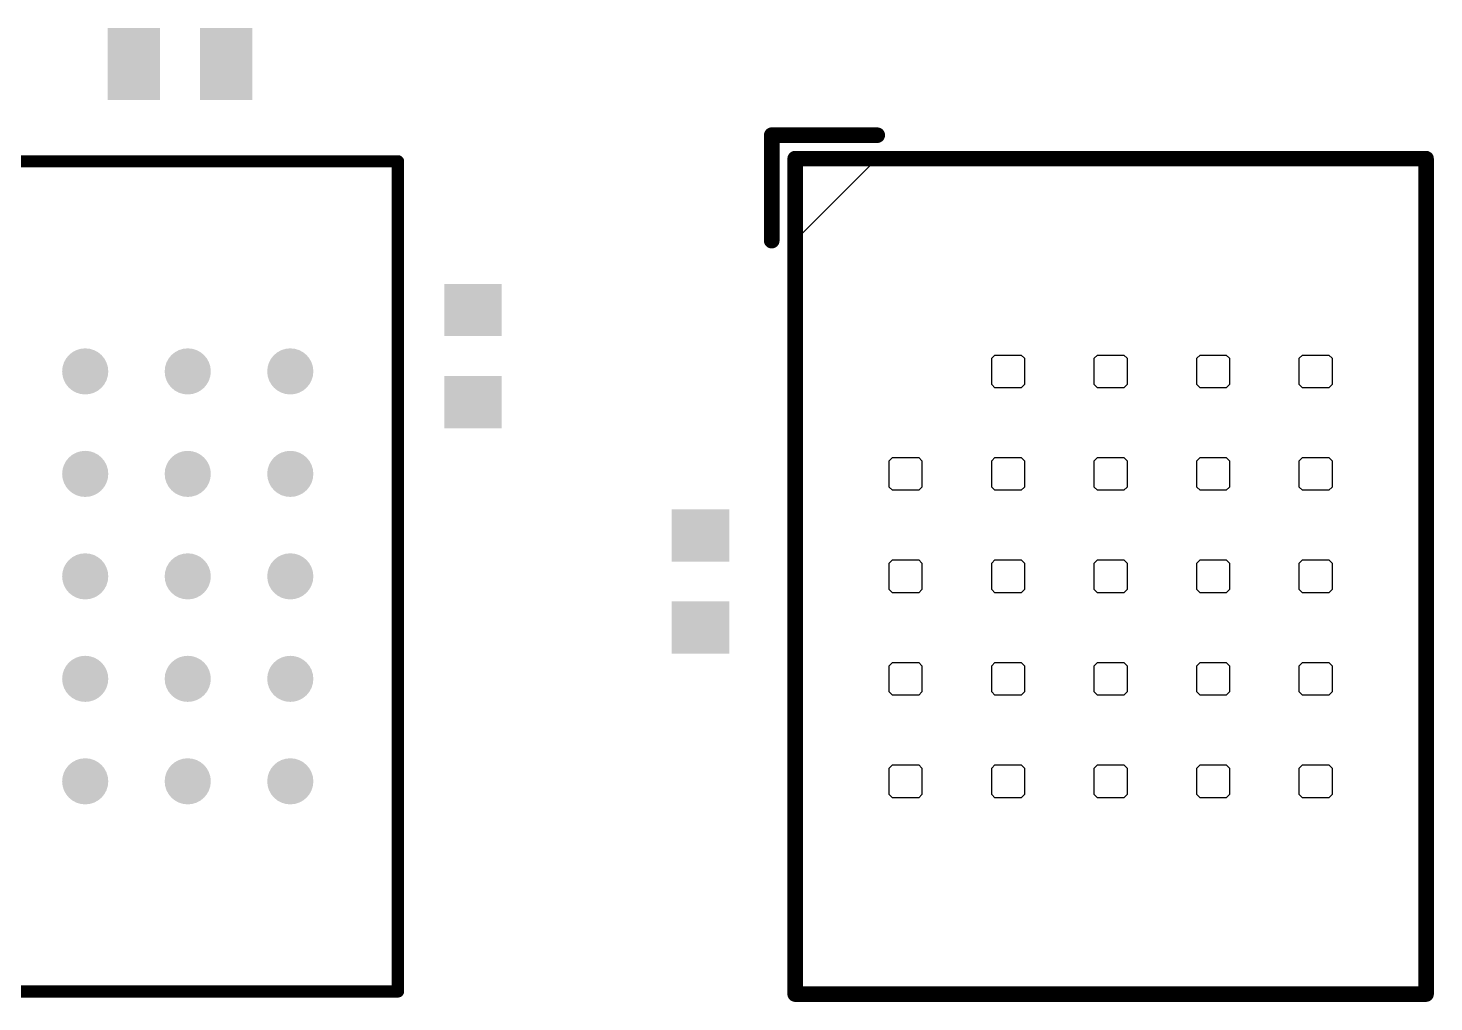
# Model space of a CAD drawing. Header units: inches. Extents: x -3.1 to 90.9, y -0.8 to 60.1.
# Drawn here: x 35.64 to 49.35, y 38.55 to 48.05 of the extents above; entities that cross this region are included whole.
import ezdxf

# ---------------------------------------------------------------- set-up
doc = ezdxf.new("R2010")
doc.units = ezdxf.units.IN
doc.layers.add('Top Overlay', color=2, linetype='Continuous')
doc.layers.add('Top Paste', color=8, linetype='Continuous')

# ---------------------------------------------------------------- blocks, each defined once
blk = doc.blocks.new('ICC_BGA24_5X5_BALL_ARRAY_6X8_P1_100')
at = {"layer": 'Top Paste'}
h = blk.add_hatch(color=8, dxfattribs=at)
edge = h.paths.add_edge_path()
edge.add_arc((-1, 2), 0.225, 0, 360)
h = blk.add_hatch(color=8, dxfattribs=at)
edge = h.paths.add_edge_path()
edge.add_arc((0, 2), 0.225, 0, 360)
h = blk.add_hatch(color=8, dxfattribs=at)
edge = h.paths.add_edge_path()
edge.add_arc((1, 2), 0.225, 0, 360)
h = blk.add_hatch(color=8, dxfattribs=at)
edge = h.paths.add_edge_path()
edge.add_arc((2, 2), 0.225, 0, 360)
h = blk.add_hatch(color=8, dxfattribs=at)
edge = h.paths.add_edge_path()
edge.add_arc((-2, 1), 0.225, 0, 360)
h = blk.add_hatch(color=8, dxfattribs=at)
edge = h.paths.add_edge_path()
edge.add_arc((-1, 1), 0.225, 0, 360)
h = blk.add_hatch(color=8, dxfattribs=at)
edge = h.paths.add_edge_path()
edge.add_arc((0, 1), 0.225, 0, 360)
h = blk.add_hatch(color=8, dxfattribs=at)
edge = h.paths.add_edge_path()
edge.add_arc((1, 1), 0.225, 0, 360)
h = blk.add_hatch(color=8, dxfattribs=at)
edge = h.paths.add_edge_path()
edge.add_arc((2, 1), 0.225, 0, 360)
h = blk.add_hatch(color=8, dxfattribs=at)
edge = h.paths.add_edge_path()
edge.add_arc((-2, 0), 0.225, 0, 360)
h = blk.add_hatch(color=8, dxfattribs=at)
edge = h.paths.add_edge_path()
edge.add_arc((-1, 0), 0.225, 0, 360)
h = blk.add_hatch(color=8, dxfattribs=at)
edge = h.paths.add_edge_path()
edge.add_arc((0, 0), 0.225, 0, 360)
h = blk.add_hatch(color=8, dxfattribs=at)
edge = h.paths.add_edge_path()
edge.add_arc((1, 0), 0.225, 0, 360)
h = blk.add_hatch(color=8, dxfattribs=at)
edge = h.paths.add_edge_path()
edge.add_arc((2, 0), 0.225, 0, 360)
h = blk.add_hatch(color=8, dxfattribs=at)
edge = h.paths.add_edge_path()
edge.add_arc((-2, -1), 0.225, 0, 360)
h = blk.add_hatch(color=8, dxfattribs=at)
edge = h.paths.add_edge_path()
edge.add_arc((-1, -1), 0.225, 0, 360)
h = blk.add_hatch(color=8, dxfattribs=at)
edge = h.paths.add_edge_path()
edge.add_arc((0, -1), 0.225, 0, 360)
h = blk.add_hatch(color=8, dxfattribs=at)
edge = h.paths.add_edge_path()
edge.add_arc((1, -1), 0.225, 0, 360)
h = blk.add_hatch(color=8, dxfattribs=at)
edge = h.paths.add_edge_path()
edge.add_arc((2, -1), 0.225, 0, 360)
h = blk.add_hatch(color=8, dxfattribs=at)
edge = h.paths.add_edge_path()
edge.add_arc((-2, -2), 0.225, 0, 360)
h = blk.add_hatch(color=8, dxfattribs=at)
edge = h.paths.add_edge_path()
edge.add_arc((-1, -2), 0.225, 0, 360)
h = blk.add_hatch(color=8, dxfattribs=at)
edge = h.paths.add_edge_path()
edge.add_arc((0, -2), 0.225, 0, 360)
h = blk.add_hatch(color=8, dxfattribs=at)
edge = h.paths.add_edge_path()
edge.add_arc((1, -2), 0.225, 0, 360)
h = blk.add_hatch(color=8, dxfattribs=at)
edge = h.paths.add_edge_path()
edge.add_arc((2, -2), 0.225, 0, 360)
at = {"layer": 'Top Overlay', "const_width": 0.12}
for points in [[(-3.05, 3.9), (-2.9, 4.05)], [(-3.05, 3.775), (-2.775, 4.05)], [(-3.05, 3.625), (-2.625, 4.05)], [(-3.05, 3.475), (-2.475, 4.05)], [(-3.05, 3.325), (-2.325, 4.05)], [(-3.05, 3.025), (-2.025, 4.05)], [(-3.05, 3.175), (-2.175, 4.05)], [(-3.05, 2.925), (-1.925, 4.05)], [(-3.05, 4.05), (3.05, 4.05)], [(-3.05, -4.05), (-3.05, 4.05)], [(3.05, -4.05), (3.05, 4.05)], [(-3.05, -4.05), (3.05, -4.05)]]:
    blk.add_lwpolyline(points, dxfattribs=at)
at = {"layer": 'Top Overlay', "const_width": 0.06}
for points in [[(-3.08, 4.05, 1), (-3.02, 4.05, 1)], [(-3.08, 4.05, 1), (-3.02, 4.05, 1)], [(-2.93, 4.05, 1), (-2.87, 4.05, 1)], [(-2.805, 4.05, 1), (-2.745, 4.05, 1)], [(-2.655, 4.05, 1), (-2.595, 4.05, 1)], [(-2.505, 4.05, 1), (-2.445, 4.05, 1)], [(-2.355, 4.05, 1), (-2.295, 4.05, 1)], [(-2.205, 4.05, 1), (-2.145, 4.05, 1)], [(-2.055, 4.05, 1), (-1.995, 4.05, 1)], [(-1.955, 4.05, 1), (-1.895, 4.05, 1)], [(3.02, 4.05, 1), (3.08, 4.05, 1)], [(3.02, 4.05, 1), (3.08, 4.05, 1)], [(-3.08, 3.9, 1), (-3.02, 3.9, 1)], [(-3.08, 3.775, 1), (-3.02, 3.775, 1)], [(-3.08, 3.625, 1), (-3.02, 3.625, 1)], [(-3.08, 3.475, 1), (-3.02, 3.475, 1)], [(-3.08, 3.325, 1), (-3.02, 3.325, 1)], [(-3.08, 3.175, 1), (-3.02, 3.175, 1)], [(-3.08, 3.025, 1), (-3.02, 3.025, 1)], [(-3.08, 2.925, 1), (-3.02, 2.925, 1)], [(-3.08, -4.05, 1), (-3.02, -4.05, 1)], [(-3.08, -4.05, 1), (-3.02, -4.05, 1)], [(3.02, -4.05, 1), (3.08, -4.05, 1)], [(3.02, -4.05, 1), (3.08, -4.05, 1)]]:
    blk.add_lwpolyline(points, format="xyb", close=True, dxfattribs=at)
blk = doc.blocks.new('T_PBGA_24_L8_0_W6_0_P1_00_TL_MICRON_12_178')
at = {"layer": 'Top Overlay'}
for p, q in [((-3.076, 4.076), (-3.076, 4.076)), ((-3.076, 4.076), (-2.276, 4.076)), ((-2.276, 4.076), (-3.076, 3.276)), ((-3.076, 3.276), (-3.076, 4.076)), ((-3.076, 4.076), (-3.076, 4.076)), ((-3.076, 4.076), (-2.276, 4.076)), ((-2.276, 4.076), (-3.076, 3.276)), ((-3.076, 3.276), (-3.076, 4.076))]:
    blk.add_line(p, q, dxfattribs=at)
at = {"layer": 'Top Overlay', "const_width": 0.152}
for points in [[(-3.305, 3.276), (-3.305, 4.305)], [(-3.305, 4.305), (-2.276, 4.305)], [(-3.076, 4.076), (3.076, 4.076)], [(-3.076, -4.076), (-3.076, 4.076)], [(3.076, -4.076), (3.076, 4.076)], [(-3.076, -4.076), (3.076, -4.076)]]:
    blk.add_lwpolyline(points, dxfattribs=at)
at = {"layer": 'Top Overlay', "const_width": 0.0762}
for points in [[(-3.343, 4.305, 1), (-3.267, 4.305, 1)], [(-3.343, 4.305, 1), (-3.267, 4.305, 1)], [(-2.314, 4.305, 1), (-2.238, 4.305, 1)], [(-3.114, 4.076, 1), (-3.038, 4.076, 1)], [(-3.114, 4.076, 1), (-3.038, 4.076, 1)], [(3.038, 4.076, 1), (3.114, 4.076, 1)], [(3.038, 4.076, 1), (3.114, 4.076, 1)], [(-3.343, 3.276, 1), (-3.267, 3.276, 1)], [(-3.114, -4.076, 1), (-3.038, -4.076, 1)], [(-3.114, -4.076, 1), (-3.038, -4.076, 1)], [(3.038, -4.076, 1), (3.114, -4.076, 1)], [(3.038, -4.076, 1), (3.114, -4.076, 1)]]:
    blk.add_lwpolyline(points, format="xyb", close=True, dxfattribs=at)
at = {"layer": 'Top Paste'}
for p, q in [((-1.16, 2.128), (-1.128, 2.16)), ((-1.16, 1.872), (-1.16, 2.128)), ((-1.128, 2.16), (-1.128, 2.16)), ((-1.128, 2.16), (-0.872, 2.16)), ((-0.872, 2.16), (-0.84, 2.128)), ((-0.84, 2.128), (-0.84, 1.872)), ((-0.16, 2.128), (-0.128, 2.16)), ((-0.16, 1.872), (-0.16, 2.128)), ((-0.128, 2.16), (-0.128, 2.16)), ((-0.128, 2.16), (0.128, 2.16)), ((0.128, 2.16), (0.16, 2.128)), ((0.16, 2.128), (0.16, 1.872)), ((0.84, 2.128), (0.872, 2.16)), ((0.84, 1.872), (0.84, 2.128)), ((0.872, 2.16), (0.872, 2.16)), ((0.872, 2.16), (1.128, 2.16)), ((1.128, 2.16), (1.16, 2.128)), ((1.16, 2.128), (1.16, 1.872)), ((1.84, 2.128), (1.872, 2.16)), ((1.84, 1.872), (1.84, 2.128)), ((1.872, 2.16), (1.872, 2.16)), ((1.872, 2.16), (2.128, 2.16)), ((2.128, 2.16), (2.16, 2.128)), ((2.16, 2.128), (2.16, 1.872)), ((-1.128, 1.84), (-1.16, 1.872)), ((-0.872, 1.84), (-1.128, 1.84)), ((-0.84, 1.872), (-0.872, 1.84)), ((-0.128, 1.84), (-0.16, 1.872)), ((0.128, 1.84), (-0.128, 1.84)), ((0.16, 1.872), (0.128, 1.84)), ((0.872, 1.84), (0.84, 1.872)), ((1.128, 1.84), (0.872, 1.84)), ((1.16, 1.872), (1.128, 1.84)), ((1.872, 1.84), (1.84, 1.872)), ((2.128, 1.84), (1.872, 1.84)), ((2.16, 1.872), (2.128, 1.84)), ((-2.16, 1.128), (-2.128, 1.16)), ((-2.16, 0.872), (-2.16, 1.128)), ((-2.128, 1.16), (-2.128, 1.16)), ((-2.128, 1.16), (-1.872, 1.16)), ((-1.872, 1.16), (-1.84, 1.128)), ((-1.84, 1.128), (-1.84, 0.872)), ((-1.16, 1.128), (-1.128, 1.16)), ((-1.16, 0.872), (-1.16, 1.128)), ((-1.128, 1.16), (-1.128, 1.16)), ((-1.128, 1.16), (-0.872, 1.16)), ((-0.872, 1.16), (-0.84, 1.128)), ((-0.84, 1.128), (-0.84, 0.872)), ((-0.16, 1.128), (-0.128, 1.16)), ((-0.16, 0.872), (-0.16, 1.128)), ((-0.128, 1.16), (-0.128, 1.16)), ((-0.128, 1.16), (0.128, 1.16)), ((0.128, 1.16), (0.16, 1.128)), ((0.16, 1.128), (0.16, 0.872)), ((0.84, 1.128), (0.872, 1.16)), ((0.84, 0.872), (0.84, 1.128)), ((0.872, 1.16), (0.872, 1.16)), ((0.872, 1.16), (1.128, 1.16)), ((1.128, 1.16), (1.16, 1.128)), ((1.16, 1.128), (1.16, 0.872)), ((1.84, 1.128), (1.872, 1.16)), ((1.84, 0.872), (1.84, 1.128)), ((1.872, 1.16), (1.872, 1.16)), ((1.872, 1.16), (2.128, 1.16)), ((2.128, 1.16), (2.16, 1.128)), ((2.16, 1.128), (2.16, 0.872)), ((-2.128, 0.84), (-2.16, 0.872)), ((-1.872, 0.84), (-2.128, 0.84)), ((-1.84, 0.872), (-1.872, 0.84)), ((-1.128, 0.84), (-1.16, 0.872)), ((-0.872, 0.84), (-1.128, 0.84)), ((-0.84, 0.872), (-0.872, 0.84)), ((-0.128, 0.84), (-0.16, 0.872)), ((0.128, 0.84), (-0.128, 0.84)), ((0.16, 0.872), (0.128, 0.84)), ((0.872, 0.84), (0.84, 0.872)), ((1.128, 0.84), (0.872, 0.84)), ((1.16, 0.872), (1.128, 0.84)), ((1.872, 0.84), (1.84, 0.872)), ((2.128, 0.84), (1.872, 0.84)), ((2.16, 0.872), (2.128, 0.84)), ((-2.16, 0.128), (-2.128, 0.16)), ((-2.128, 0.16), (-2.128, 0.16)), ((-2.128, 0.16), (-1.872, 0.16)), ((-1.872, 0.16), (-1.84, 0.128)), ((-1.16, 0.128), (-1.128, 0.16)), ((-1.128, 0.16), (-1.128, 0.16)), ((-1.128, 0.16), (-0.872, 0.16)), ((-0.872, 0.16), (-0.84, 0.128)), ((-0.16, 0.128), (-0.128, 0.16)), ((-0.128, 0.16), (-0.128, 0.16)), ((-0.128, 0.16), (0.128, 0.16)), ((0.128, 0.16), (0.16, 0.128)), ((0.84, 0.128), (0.872, 0.16)), ((0.872, 0.16), (0.872, 0.16)), ((0.872, 0.16), (1.128, 0.16)), ((1.128, 0.16), (1.16, 0.128)), ((1.84, 0.128), (1.872, 0.16)), ((1.872, 0.16), (1.872, 0.16)), ((1.872, 0.16), (2.128, 0.16)), ((2.128, 0.16), (2.16, 0.128)), ((-2.16, -0.128), (-2.16, 0.128)), ((-1.84, 0.128), (-1.84, -0.128)), ((-1.16, -0.128), (-1.16, 0.128)), ((-0.84, 0.128), (-0.84, -0.128)), ((-0.16, -0.128), (-0.16, 0.128)), ((0.16, 0.128), (0.16, -0.128)), ((0.84, -0.128), (0.84, 0.128)), ((1.16, 0.128), (1.16, -0.128)), ((1.84, -0.128), (1.84, 0.128)), ((2.16, 0.128), (2.16, -0.128)), ((-2.128, -0.16), (-2.16, -0.128)), ((-1.84, -0.128), (-1.872, -0.16)), ((-1.128, -0.16), (-1.16, -0.128)), ((-0.84, -0.128), (-0.872, -0.16)), ((-0.128, -0.16), (-0.16, -0.128)), ((0.16, -0.128), (0.128, -0.16)), ((0.872, -0.16), (0.84, -0.128)), ((1.16, -0.128), (1.128, -0.16)), ((1.872, -0.16), (1.84, -0.128)), ((2.16, -0.128), (2.128, -0.16)), ((-1.872, -0.16), (-2.128, -0.16)), ((-0.872, -0.16), (-1.128, -0.16)), ((0.128, -0.16), (-0.128, -0.16)), ((1.128, -0.16), (0.872, -0.16)), ((2.128, -0.16), (1.872, -0.16)), ((-2.16, -0.872), (-2.128, -0.84)), ((-2.16, -1.128), (-2.16, -0.872)), ((-2.128, -0.84), (-2.128, -0.84)), ((-2.128, -0.84), (-1.872, -0.84)), ((-1.872, -0.84), (-1.84, -0.872)), ((-1.84, -0.872), (-1.84, -1.128)), ((-1.16, -0.872), (-1.128, -0.84)), ((-1.16, -1.128), (-1.16, -0.872)), ((-1.128, -0.84), (-1.128, -0.84)), ((-1.128, -0.84), (-0.872, -0.84)), ((-0.872, -0.84), (-0.84, -0.872)), ((-0.84, -0.872), (-0.84, -1.128)), ((-0.16, -0.872), (-0.128, -0.84)), ((-0.16, -1.128), (-0.16, -0.872)), ((-0.128, -0.84), (-0.128, -0.84)), ((-0.128, -0.84), (0.128, -0.84)), ((0.128, -0.84), (0.16, -0.872)), ((0.16, -0.872), (0.16, -1.128)), ((0.84, -0.872), (0.872, -0.84)), ((0.84, -1.128), (0.84, -0.872)), ((0.872, -0.84), (0.872, -0.84)), ((0.872, -0.84), (1.128, -0.84)), ((1.128, -0.84), (1.16, -0.872)), ((1.16, -0.872), (1.16, -1.128)), ((1.84, -0.872), (1.872, -0.84)), ((1.84, -1.128), (1.84, -0.872)), ((1.872, -0.84), (1.872, -0.84)), ((1.872, -0.84), (2.128, -0.84)), ((2.128, -0.84), (2.16, -0.872)), ((2.16, -0.872), (2.16, -1.128)), ((-2.128, -1.16), (-2.16, -1.128)), ((-1.872, -1.16), (-2.128, -1.16)), ((-1.84, -1.128), (-1.872, -1.16)), ((-1.128, -1.16), (-1.16, -1.128)), ((-0.872, -1.16), (-1.128, -1.16)), ((-0.84, -1.128), (-0.872, -1.16)), ((-0.128, -1.16), (-0.16, -1.128)), ((0.128, -1.16), (-0.128, -1.16)), ((0.16, -1.128), (0.128, -1.16)), ((0.872, -1.16), (0.84, -1.128)), ((1.128, -1.16), (0.872, -1.16)), ((1.16, -1.128), (1.128, -1.16)), ((1.872, -1.16), (1.84, -1.128)), ((2.128, -1.16), (1.872, -1.16)), ((2.16, -1.128), (2.128, -1.16)), ((-2.16, -1.872), (-2.128, -1.84)), ((-2.16, -2.128), (-2.16, -1.872)), ((-2.128, -1.84), (-2.128, -1.84)), ((-2.128, -1.84), (-1.872, -1.84)), ((-1.872, -1.84), (-1.84, -1.872)), ((-1.84, -1.872), (-1.84, -2.128)), ((-1.16, -1.872), (-1.128, -1.84)), ((-1.16, -2.128), (-1.16, -1.872)), ((-1.128, -1.84), (-1.128, -1.84)), ((-1.128, -1.84), (-0.872, -1.84)), ((-0.872, -1.84), (-0.84, -1.872)), ((-0.84, -1.872), (-0.84, -2.128)), ((-0.16, -1.872), (-0.128, -1.84)), ((-0.16, -2.128), (-0.16, -1.872)), ((-0.128, -1.84), (-0.128, -1.84)), ((-0.128, -1.84), (0.128, -1.84)), ((0.128, -1.84), (0.16, -1.872)), ((0.16, -1.872), (0.16, -2.128)), ((0.84, -1.872), (0.872, -1.84)), ((0.84, -2.128), (0.84, -1.872)), ((0.872, -1.84), (0.872, -1.84)), ((0.872, -1.84), (1.128, -1.84)), ((1.128, -1.84), (1.16, -1.872)), ((1.16, -1.872), (1.16, -2.128)), ((1.84, -1.872), (1.872, -1.84)), ((1.84, -2.128), (1.84, -1.872)), ((1.872, -1.84), (1.872, -1.84)), ((1.872, -1.84), (2.128, -1.84)), ((2.128, -1.84), (2.16, -1.872)), ((2.16, -1.872), (2.16, -2.128)), ((-2.128, -2.16), (-2.16, -2.128)), ((-1.872, -2.16), (-2.128, -2.16)), ((-1.84, -2.128), (-1.872, -2.16)), ((-1.128, -2.16), (-1.16, -2.128)), ((-0.872, -2.16), (-1.128, -2.16)), ((-0.84, -2.128), (-0.872, -2.16)), ((-0.128, -2.16), (-0.16, -2.128)), ((0.128, -2.16), (-0.128, -2.16)), ((0.16, -2.128), (0.128, -2.16)), ((0.872, -2.16), (0.84, -2.128)), ((1.128, -2.16), (0.872, -2.16)), ((1.16, -2.128), (1.128, -2.16)), ((1.872, -2.16), (1.84, -2.128)), ((2.128, -2.16), (1.872, -2.16)), ((2.16, -2.128), (2.128, -2.16))]:
    blk.add_line(p, q, dxfattribs=at)
blk = doc.blocks.new('R0402_187')
at = {"layer": 'Top Paste'}
for points in [[(-0.705, -0.35), (-0.705, 0.35), (-0.195, 0.35), (-0.195, -0.35)], [(0.195, -0.35), (0.195, 0.35), (0.705, 0.35), (0.705, -0.35)]]:
    blk.add_hatch(color=8, dxfattribs=at).paths.add_polyline_path(points)
blk = doc.blocks.new('C0402_192')
at = {"layer": 'Top Paste'}
for points in [[(-0.705, -0.28), (-0.705, 0.28), (-0.195, 0.28), (-0.195, -0.28)], [(0.195, -0.28), (0.195, 0.28), (0.705, 0.28), (0.705, -0.28)]]:
    blk.add_hatch(color=8, dxfattribs=at).paths.add_polyline_path(points)
blk = doc.blocks.new('C0402_398')
at = {"layer": 'Top Paste'}
for points in [[(-0.705, -0.28), (-0.705, 0.28), (-0.195, 0.28), (-0.195, -0.28)], [(0.195, -0.28), (0.195, 0.28), (0.705, 0.28), (0.705, -0.28)]]:
    blk.add_hatch(color=8, dxfattribs=at).paths.add_polyline_path(points)

msp = doc.modelspace()

# ---------------------------------------------------------------- block references
for name, p, rotation in [('R0402_187', (37.125, 47.7), 180), ('C0402_398', (39.981, 44.849), 270), ('C0402_192', (42.2, 42.65), 270)]:
    msp.add_blockref(name, p, dxfattribs=dict(rotation=rotation))
for name, p in [('T_PBGA_24_L8_0_W6_0_P1_00_TL_MICRON_12_178', (46.2, 42.7)), ('ICC_BGA24_5X5_BALL_ARRAY_6X8_P1_100', (36.2, 42.7))]:
    msp.add_blockref(name, p)

doc.saveas('drawing.dxf')
